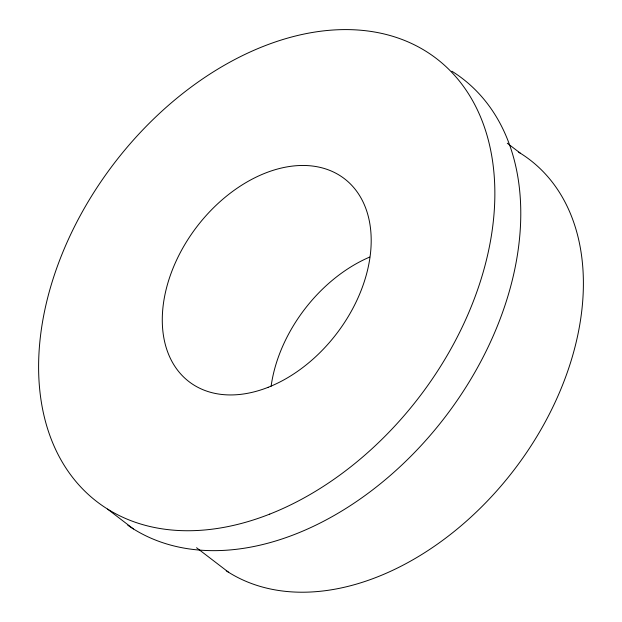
<?xml version="1.0" encoding="UTF-8"?>
<svg xmlns="http://www.w3.org/2000/svg" width="622" height="622" viewBox="0 0 622 622"><rect width="100%" height="100%" fill="white"/><g stroke="black" fill="none" stroke-linecap="round" stroke-linejoin="round"><path stroke-width="0.93" d="M507.28 143.215L520.287 153.167M196.552 547.733L228.678 572.333M107.528 509.099L133.427 528.941M451.867 71.211A279.123 192.159 -52.6 0 1 453.321 405.941A279.123 192.159 -52.6 0 1 127.805 525.232M518.694 152.196A255.603 175.964 -52.6 0 1 523.778 456.634A255.603 175.964 -52.6 0 1 226.268 570.794M271.122 386.215A127.805 87.982 -52.6 0 1 369.709 257.065M269.761 514.099A279.123 192.159 -52.6 0 0 462.846 85.541A279.123 192.159 -52.6 0 0 67.619 241.072A279.123 192.159 -52.6 0 0 269.761 514.099M268.121 387.319A127.805 87.982 -52.6 0 0 356.538 191.086A127.805 87.982 -52.6 0 0 175.567 262.305A127.805 87.982 -52.6 0 0 268.121 387.319"/></g></svg>
